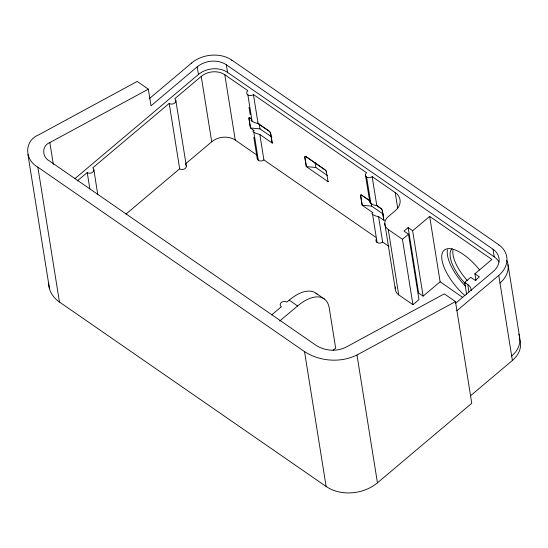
<?xml version="1.0" encoding="UTF-8"?>
<svg xmlns="http://www.w3.org/2000/svg" width="548" height="548" viewBox="0 0 548 548"><rect width="100%" height="100%" fill="white"/><g stroke="black" fill="none" stroke-linecap="round" stroke-linejoin="round"><path stroke-width="0.82" d="M149.111 98.852L191.642 62.993A28.585 21.708 -9.1 0 1 231.852 60.122L498.529 244.572L498.612 245.045M498.94 262.019A20.694 15.714 -9.1 0 0 494.234 256.834L493.015 249.224L226.331 64.774A20.694 15.714 -9.1 0 0 197.225 66.849L151.015 105.819L148.35 89.166L137.185 81.44L38.682 134.856C23.646 140.973 24.708 160.043 37.853 167.154L304.53 351.604C319.806 361.509 340.603 363.064 356.974 355.008L455.477 301.592L471.766 403.294L377.449 482.822A36.476 27.695 -9.1 0 1 326.135 486.487L59.458 302.037A36.476 27.695 -9.1 0 1 48.676 283.111M74.836 178.696L198.445 74.46A20.694 15.714 -9.1 0 1 227.55 72.384L494.234 256.834M77.282 180.915L87.228 172.531A3.946 2.993 -9.1 0 0 92.783 172.134A3.946 2.993 -9.1 0 0 92.749 167.873L169.202 103.408A3.946 2.993 -9.1 0 0 174.75 103.01A3.946 2.993 -9.1 0 0 174.723 98.75L201.239 76.391A16.748 12.714 -9.1 0 1 224.79 74.713L247.847 90.66A3.946 2.993 -9.1 0 0 247.881 94.914L252.107 121.314L255.032 122.773L258.081 123.54L268.986 131.088A1.973 0.795 49.9 0 1 270.582 133.322L272.13 142.987L259.834 134.472L256.039 133.411L253.121 131.63L252.923 130.794L254.245 130.616L250.45 127.985L248.902 118.32A1.973 0.795 49.9 0 1 250.094 118.019L251.292 118.848M125.917 214.131L179.676 168.805A3.946 2.993 -9.1 0 0 185.101 168.51A3.946 2.993 -9.1 0 0 185.436 164.332M185.745 163.681L211.713 141.788A16.748 12.714 -9.1 0 1 235.27 140.11L256.882 155.057M271.637 314.97L281.336 306.784A3.946 2.993 -9.1 0 1 281.309 302.53A3.946 2.993 -9.1 0 1 286.857 302.133L289.207 300.153A39.47 20.125 -55.3 0 1 317.436 294.536M279.658 321.06L297.585 305.942A39.47 20.125 -55.3 0 1 329.245 308.031L335.657 348.069L333.047 350.268M412.637 230.735L429.646 216.398L440.119 281.795L423.111 296.132L412.637 230.735L408.144 227.626L404.006 231.119L408.5 234.229L418.973 299.619L412.939 304.715L398.725 294.886A11.837 8.987 -9.1 0 1 395.464 286.878M412.939 304.715L402.458 239.318L408.5 234.229M466.601 294.125L464.725 282.384L470.766 277.288L475.26 280.398L479.397 276.911L474.904 273.801L491.899 259.471L429.646 216.398M455.696 303.16L493.179 271.555A20.694 15.714 -9.1 0 0 493.015 249.224M456.854 310.757L498.769 275.418A28.585 21.708 -9.1 0 0 498.529 244.572M470.472 395.807L512.387 360.468A28.585 21.708 -9.1 0 0 519.209 337.931M251.244 119.807L251.155 120.416L252.107 121.314M148.35 89.166L49.847 142.583C41.497 145.706 41.997 157.118 49.382 160.9L316.059 345.35C324.717 350.987 336.52 351.857 345.809 347.281L444.305 293.865L455.477 301.592M370.167 201.842C369.277 203.678 374.647 205.411 376.805 205.658A7.247 1.713 26.4 0 0 377.353 205.678M271.883 137.11L259.992 128.883L250.539 127.992L248.991 118.327A1.973 0.795 49.9 0 1 250.189 118.026L251.237 118.752M272.815 143.049L272.226 142.994L270.678 133.328A1.973 0.795 49.9 0 0 269.082 131.095L257.478 123.067M327.718 175.73L315.826 167.503L306.38 166.619L304.832 156.954M328.656 181.669L328.067 181.614L326.423 171.942A1.973 0.795 49.9 0 0 324.827 169.709L305.935 156.639A1.973 0.795 49.9 0 0 304.743 156.94L306.291 166.606L327.971 181.607M383.559 214.357L371.667 206.13L362.221 205.24L360.673 195.574A1.973 0.795 49.9 0 1 361.872 195.273L370.133 200.993M384.497 220.296L383.908 220.241L382.36 210.576A1.973 0.795 49.9 0 0 380.764 208.343L376.202 205.185M247.881 94.914A3.946 2.993 -9.1 0 0 253.429 94.516L366.571 172.771A3.946 2.993 -9.1 0 0 366.605 177.031A3.946 2.993 -9.1 0 0 372.154 176.634L376.805 205.658L380.668 208.329A1.973 0.795 49.9 0 1 382.264 210.562L383.812 220.228L378.558 216.59C376.729 216.789 369.003 213.419 372.969 212.734L362.132 205.233L360.584 195.568A1.973 0.795 49.9 0 1 361.776 195.266L370.037 200.979M324.293 298.982L315.915 293.194M372.154 176.634L395.211 192.581L397.697 208.11M306.031 156.653L324.923 169.716A1.973 0.795 49.9 0 1 326.519 171.949M395.211 192.581A16.748 12.714 -9.1 0 1 395.348 210.651L388.155 216.713A11.837 8.987 -9.1 0 0 388.251 229.489L402.458 239.318M464.725 282.384L467.759 284.487A11.837 8.987 -9.1 0 1 471.259 290.625M257.265 157.639A3.946 2.993 -9.1 0 0 259.266 160.763A3.946 2.993 -9.1 0 0 263.903 159.913L375.647 237.202M376.229 239.161A3.946 2.993 -9.1 0 0 377.647 242.75A3.946 2.993 -9.1 0 0 382.627 242.031L388.916 246.381M440.119 281.795L462.601 297.345M423.111 296.132L418.617 293.022L408.144 227.626M289.207 300.153L297.585 305.942M369.907 202.575L365.441 174.983M519.723 337.774L508.023 264.766M498.769 275.418L512.387 360.468M474.904 273.801L475.979 280.508M467.759 284.487L468.965 292.029M388.251 229.489L398.725 294.886M384.751 223.351L395.224 288.741M378.558 216.59L382.627 242.031M371.188 203.109L371.667 206.13M366.605 177.031L370.832 203.431M372.585 214.364L377.079 242.428M356.974 355.008L377.449 482.822M315.004 162.372L315.826 167.503M304.53 351.604L326.135 486.487M259.218 124.053L259.992 128.883M253.429 94.516L258.081 123.54M259.834 134.472L263.903 159.913M253.861 132.246L258.355 160.311M249.039 107.381L250.203 114.635M253.813 137.212L257.19 158.262M231.852 60.122L231.927 60.595M226.331 64.774L227.55 72.384M224.79 74.713L235.27 140.11M201.239 76.391L211.713 141.788M197.225 66.849L198.445 74.46M191.642 62.993L191.718 63.465M175.887 100.798L186.361 166.195M169.202 103.408L179.676 168.805M87.228 172.531L89.845 188.875M49.847 142.583L53.341 164.386M37.853 167.154L59.458 302.037M27.927 154.536L49.491 288.762M93.913 169.921L97.784 194.807M465.231 283.604A31.572 12.762 49.9 0 1 452.134 248.641M467.451 280.686A31.572 12.762 49.9 0 1 452.997 249.915M518.785 334.184A28.585 21.708 -9.1 0 1 511.681 356.029M506.804 260.485A28.585 21.708 -9.1 0 1 499.988 283.021M464.896 295.571A35.517 14.358 49.9 0 1 442.839 251.806A35.517 14.358 49.9 0 1 479.637 269.993M465.279 286.001A35.517 14.358 49.9 0 1 447.442 249.689M258.629 123.56A7.247 1.713 26.4 0 1 258.149 123.533"/></g></svg>
